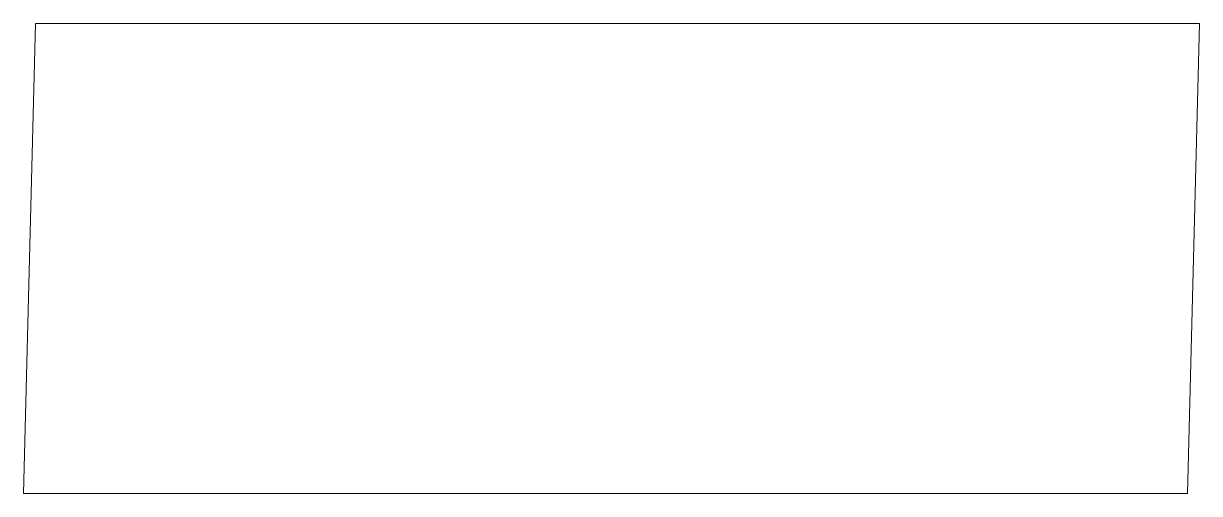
# Model space of a CAD drawing. Extents: x 376.4 to 412.8, y -1883 to -1868.5.
import ezdxf

# ---------------------------------------------------------------- set-up
doc = ezdxf.new("R2010")
doc.units = 0
doc.header["$MEASUREMENT"] = 0
doc.layers.add('Layer1', color=7, linetype='Continuous')

msp = doc.modelspace()

# ---------------------------------------------------------------- linework, layer by layer
at = {"layer": 'Layer1', "linetype": 'Continuous', "lineweight": 0}
for p, q in [((376.764, -1868.453), (376.39, -1883)), ((412.764, -1868.453), (376.764, -1868.453)), ((412.39, -1883), (412.764, -1868.453)), ((376.39, -1883), (412.39, -1883))]:
    msp.add_line(p, q, dxfattribs=at)

doc.saveas('drawing.dxf')
